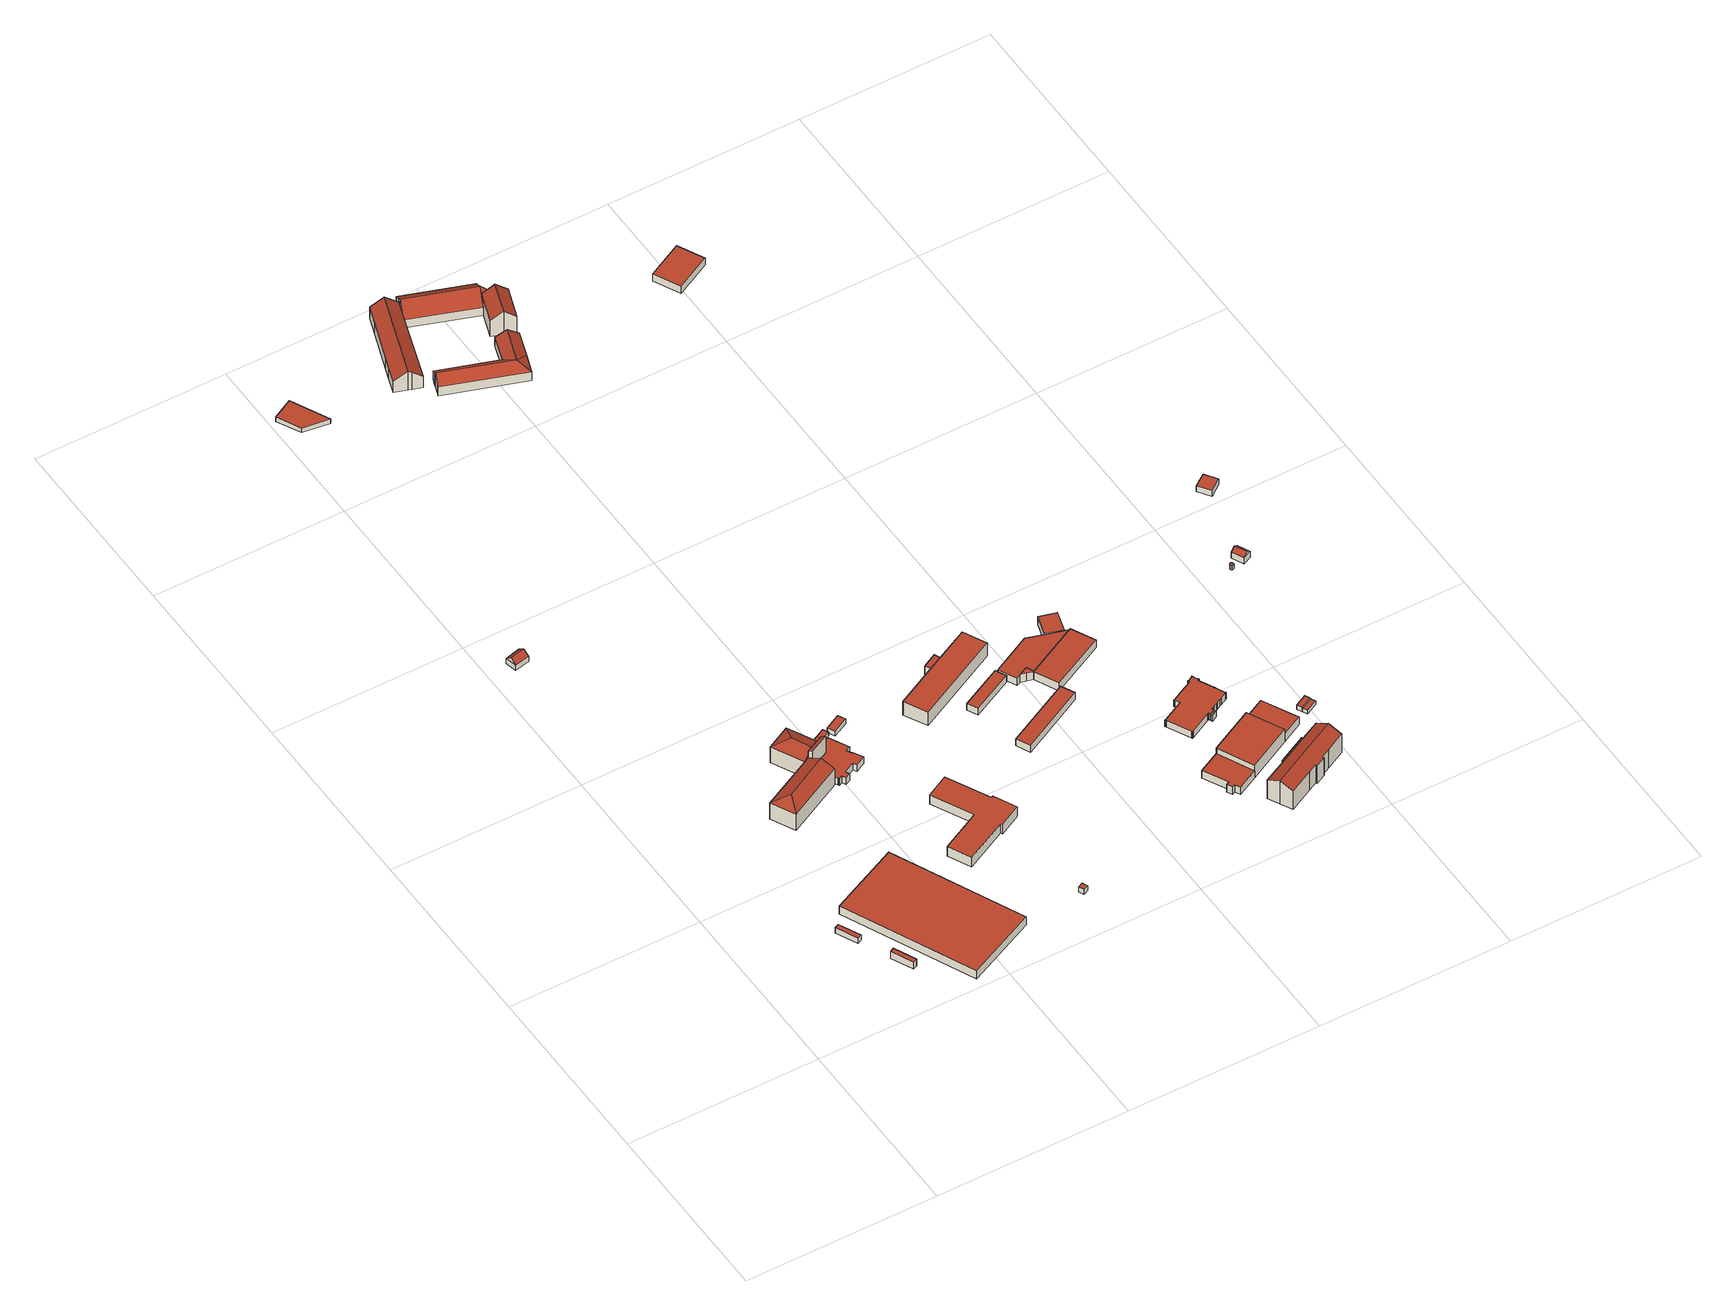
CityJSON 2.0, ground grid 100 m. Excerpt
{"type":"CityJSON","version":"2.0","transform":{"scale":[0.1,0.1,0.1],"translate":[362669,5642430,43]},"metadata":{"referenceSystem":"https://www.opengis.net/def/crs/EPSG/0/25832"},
"CityObjects":{
"building1":{"type":"Building","attributes":{"Geometrietyp2DReferenz":"3000","Gemeindeschluessel":"05315000","function":"31001_2500","roofType":"1000","measuredHeight":3.29,"storeysAboveGround":1},"address":[{"country":"Germany","locality":"Köln","thoroughfareNumber":"97","thoroughfareName":"Alter Deutzer Postweg"}],"geometry":[{"type":"Solid","lod":"2","boundaries":[[[[0,1,2,3]],[[4,5,1,0]],[[6,7,5,4]],[[3,2,7,6]],[[4,0,3,6]],[[1,5,7,2]]]],"semantics":{"surfaces":[{"type":"WallSurface"},{"type":"RoofSurface"},{"type":"GroundSurface"}],"values":[[0,0,0,0,1,2]]}}]},
"building2":{"type":"Building","attributes":{"Geometrietyp2DReferenz":"3000","Gemeindeschluessel":"05315000","function":"31001_2500","roofType":"1000","measuredHeight":4.43,"storeysAboveGround":1},"address":[{"country":"Germany","locality":"Köln","thoroughfareNumber":"97","thoroughfareName":"Alter Deutzer Postweg"}],"geometry":[{"type":"Solid","lod":"2","boundaries":[[[[8,9,10,11]],[[12,13,9,8]],[[14,15,13,12]],[[11,10,15,14]],[[12,8,11,14]],[[9,13,15,10]]]],"semantics":{"surfaces":[{"type":"WallSurface"},{"type":"RoofSurface"},{"type":"GroundSurface"}],"values":[[0,0,0,0,1,2]]}}]},
"building3":{"type":"Building","attributes":{"Geometrietyp2DReferenz":"3000","Gemeindeschluessel":"05315000","function":"31001_2100","roofType":"1000","measuredHeight":5.12,"storeysAboveGround":1},"address":[{"country":"Germany","locality":"Köln","thoroughfareNumber":"97","thoroughfareName":"Alter Deutzer Postweg"}],"geometry":[{"type":"Solid","lod":"2","boundaries":[[[[16,17,18,19]],[[20,21,17,16]],[[22,23,21,20]],[[19,18,23,22]],[[20,16,19,22]],[[17,21,23,18]]]],"semantics":{"surfaces":[{"type":"WallSurface"},{"type":"RoofSurface"},{"type":"GroundSurface"}],"values":[[0,0,0,0,1,2]]}}]},
"building4":{"type":"Building","attributes":{"Geometrietyp2DReferenz":"3000","Gemeindeschluessel":"05315000","function":"31001_2000","roofType":"3100","measuredHeight":5.67,"storeysAboveGround":1},"address":[{"country":"Germany","locality":"Köln","thoroughfareNumber":"95c","thoroughfareName":"Alter Deutzer Postweg"}],"geometry":[{"type":"Solid","lod":"2","boundaries":[[[[24,25,26,27]],[[28,29,25,24]],[[30,31,29,28]],[[27,26,31,30]],[[24,32,28]],[[30,33,27]],[[27,33,32,24]],[[28,32,33,30]],[[25,29,31,26]]]],"semantics":{"surfaces":[{"type":"WallSurface"},{"type":"RoofSurface"},{"type":"GroundSurface"}],"values":[[0,0,0,0,0,0,1,1,2]]}}]},
"building5":{"type":"Building","attributes":{"Gemeindeschluessel":"05315000","Geometrietyp2DReferenz":"3000","function":"31001_2071"},"address":[{"country":"Germany","locality":"Köln","thoroughfareNumber":"95","thoroughfareName":"Alter Deutzer Postweg"}],"children":["building5-1","building5-2","building5-3","building5-4"]},
"building5-1":{"type":"BuildingPart","attributes":{"roofType":"5000","measuredHeight":13.26,"storeysAboveGround":3},"parents":["building5"],"geometry":[{"type":"MultiSurface","lod":"2","boundaries":[[[34,35,36,37]],[[38,39,35,34]],[[37,36,40,41]],[[42,43,44,38,34,45]],[[34,37,45]],[[37,41,42,45]],[[35,39,46,47,48,40,36]],[[38,44,46,39]],[[43,47,46,44]],[[43,42,49,50]],[[51,48,47,52]],[[49,51,52,50]],[[51,53,40,48]],[[42,41,54,49]],[[49,54,53,51]]],"semantics":{"surfaces":[{"type":"WallSurface"},{"type":"RoofSurface"},{"type":"GroundSurface"},{"type":"ClosureSurface"}],"values":[0,0,0,1,1,1,2,3,3,0,0,3,0,0,3]}}]},
"building5-2":{"type":"BuildingPart","attributes":{"roofType":"2100","measuredHeight":15.3,"storeysAboveGround":3},"parents":["building5"],"geometry":[{"type":"MultiSurface","lod":"2","boundaries":[[[55,56,57,58]],[[59,60,47,46]],[[57,56,61,62,63]],[[46,44,63,62,64]],[[62,61,59,64]],[[56,55,65,66]],[[67,60,59,68]],[[65,67,68,66]],[[67,52,47,60]],[[55,58,50,65]],[[52,67,65,50]],[[58,57,44,43]],[[46,47,43,44]]],"semantics":{"surfaces":[{"type":"RoofSurface"},{"type":"GroundSurface"},{"type":"WallSurface"},{"type":"ClosureSurface"}],"values":[0,1,2,3,3,2,2,3,2,2,3,2,3]}}]},
"building5-3":{"type":"BuildingPart","attributes":{"roofType":"5000","measuredHeight":13.26,"storeysAboveGround":3},"parents":["building5"],"geometry":[{"type":"MultiSurface","lod":"2","boundaries":[[[69,70,39,38]],[[71,72,70,69]],[[73,74,72,71]],[[62,61,73,71,75]],[[71,69,75]],[[69,38,62,75]],[[39,70,72,74,59,64]],[[63,38,44]],[[44,38,39,46]],[[62,63,44,46,64]],[[76,68,59,74]],[[73,61,66,77]],[[77,66,68,76]],[[59,61,62,64]]],"semantics":{"surfaces":[{"type":"WallSurface"},{"type":"RoofSurface"},{"type":"GroundSurface"},{"type":"ClosureSurface"}],"values":[0,0,0,1,1,1,2,0,3,3,0,0,3,3]}}]},
"building5-4":{"type":"BuildingPart","attributes":{"roofType":"1000","measuredHeight":4.17,"storeysAboveGround":3},"address":[{"country":"Germany","locality":"Köln","thoroughfareNumber":"95","thoroughfareName":"Alter Deutzer Postweg"}],"parents":["building5"],"geometry":[{"type":"MultiSurface","lod":"2","boundaries":[[[78,79,80,81]],[[82,83,79,78]],[[84,85,83,82]],[[54,53,85,84]],[[86,87,76,77]],[[88,89,87,86]],[[90,91,89,88]],[[92,93,91,90]],[[94,95,93,92]],[[96,97,95,94]],[[98,99,97,96]],[[100,101,99,98]],[[102,103,101,100]],[[104,105,103,102]],[[106,107,105,104]],[[81,80,107,106]],[[104,102,100,98,96,94,92,90,88,86,77,65,50,54,84,82,78,81,106]],[[79,83,85,53,52,67,76,87,89,91,93,95,97,99,101,103,105,107,80]],[[49,50,52,51]],[[54,49,51,53]],[[50,65,67,52]],[[65,66,68,67]],[[66,77,76,68]]],"semantics":{"surfaces":[{"type":"WallSurface"},{"type":"RoofSurface"},{"type":"GroundSurface"},{"type":"ClosureSurface"}],"values":[0,0,0,0,0,0,0,0,0,0,0,0,0,0,0,0,1,2,3,3,3,3,3]}}]},
"building6":{"type":"Building","attributes":{"Geometrietyp2DReferenz":"3000","Gemeindeschluessel":"05315000","function":"31001_1010","roofType":"1000","measuredHeight":2.81,"storeysAboveGround":1},"address":[{"country":"Germany","locality":"Köln","thoroughfareNumber":"3009","thoroughfareName":"Hardtgenbuscher Kirchweg"}],"geometry":[{"type":"Solid","lod":"2","boundaries":[[[[108,109,110,111]],[[112,113,109,108]],[[114,115,113,112]],[[111,110,115,114]],[[112,108,111,114]],[[109,113,115,110]]]],"semantics":{"surfaces":[{"type":"WallSurface"},{"type":"RoofSurface"},{"type":"GroundSurface"}],"values":[[0,0,0,0,1,2]]}}]},
"building7":{"type":"Building","attributes":{"Geometrietyp2DReferenz":"3000","Gemeindeschluessel":"05315000","function":"31001_2140","roofType":"1000","measuredHeight":2.43,"storeysAboveGround":1},"address":[{"country":"Germany","locality":"Köln","thoroughfareNumber":"95","thoroughfareName":"Alter Deutzer Postweg"}],"geometry":[{"type":"Solid","lod":"2","boundaries":[[[[116,117,118,119]],[[120,121,117,116]],[[122,123,121,120]],[[119,118,123,122]],[[120,116,119,122]],[[117,121,123,118]]]],"semantics":{"surfaces":[{"type":"WallSurface"},{"type":"RoofSurface"},{"type":"GroundSurface"}],"values":[[0,0,0,0,1,2]]}}]},
"building8":{"type":"Building","attributes":{"Geometrietyp2DReferenz":"3000","Gemeindeschluessel":"05315000","function":"31001_2020","roofType":"9999","measuredHeight":6,"storeysAboveGround":3},"address":[{"country":"Germany","locality":"Köln","thoroughfareNumber":"99","thoroughfareName":"Alter Deutzer Postweg"}],"geometry":[{"type":"Solid","lod":"2","boundaries":[[[[124,125,126,127,128,129,130,131,132,133,134]],[[132,135,136,133]],[[131,137,135,132]],[[130,138,137,131]],[[129,139,138,130]],[[128,140,139,129]],[[127,141,140,128]],[[126,142,141,127]],[[125,143,142,126]],[[124,144,143,125]],[[134,145,144,124]],[[133,136,145,134]],[[135,137,138,139,140,141,142,143,144,145,136]]]],"semantics":{"surfaces":[{"type":"RoofSurface"},{"type":"WallSurface"},{"type":"GroundSurface"}],"values":[[0,1,1,1,1,1,1,1,1,1,1,1,2]]}}]},
"building9":{"type":"Building","attributes":{"Geometrietyp2DReferenz":"3000","Gemeindeschluessel":"05315000","function":"51009_1610","roofType":"9999","measuredHeight":3},"geometry":[{"type":"Solid","lod":"2","boundaries":[[[[146,147,148,149]],[[147,150,151,148]],[[146,152,150,147]],[[149,153,152,146]],[[148,151,153,149]],[[150,152,153,151]]]],"semantics":{"surfaces":[{"type":"RoofSurface"},{"type":"WallSurface"},{"type":"GroundSurface"}],"values":[[0,1,1,1,1,2]]}}]},
"building10":{"type":"Building","attributes":{"Geometrietyp2DReferenz":"3000","Gemeindeschluessel":"05315000","function":"31001_2523","roofType":"1000","measuredHeight":3.09},"address":[{"country":"Germany","locality":"Köln","thoroughfareNumber":"95","thoroughfareName":"Alter Deutzer Postweg"}],"geometry":[{"type":"Solid","lod":"2","boundaries":[[[[154,155,156,157]],[[158,159,155,154]],[[160,161,159,158]],[[157,156,161,160]],[[158,154,157,160]],[[155,159,161,156]]]],"semantics":{"surfaces":[{"type":"WallSurface"},{"type":"RoofSurface"},{"type":"GroundSurface"}],"values":[[0,0,0,0,1,2]]}}]},
"building11":{"type":"Building","attributes":{"Geometrietyp2DReferenz":"3000","Gemeindeschluessel":"05315000","function":"31001_1120","roofType":"3100","measuredHeight":11.88,"storeysAboveGround":1},"address":[{"country":"Germany","locality":"Köln","thoroughfareNumber":"912","thoroughfareName":"Frankfurter Str."}],"geometry":[{"type":"Solid","lod":"2","boundaries":[[[[162,163,164,165]],[[166,167,163,162]],[[168,169,167,166]],[[170,171,169,168]],[[172,173,171,170]],[[174,175,173,172]],[[176,177,175,174]],[[178,179,177,176]],[[180,181,179,178]],[[182,183,181,180]],[[184,185,183,182]],[[165,164,185,184]],[[178,176,174,172,170,168,180]],[[166,162,165,184,182,180,168]],[[163,167,169,171,173,175,177,179,181,183,185,164]]]],"semantics":{"surfaces":[{"type":"WallSurface"},{"type":"RoofSurface"},{"type":"GroundSurface"}],"values":[[0,0,0,0,0,0,0,0,0,0,0,0,1,1,2]]}}]},
"building12":{"type":"Building","attributes":{"Gemeindeschluessel":"05315000","Geometrietyp2DReferenz":"3000","function":"31001_2071"},"address":[{"country":"Germany","locality":"Köln","thoroughfareNumber":"100","thoroughfareName":"Alter Deutzer Postweg"}],"children":["building12-1","building12-2"]},
"building12-1":{"type":"BuildingPart","attributes":{"roofType":"1000","measuredHeight":8.37,"storeysAboveGround":3},"parents":["building12"],"geometry":[{"type":"MultiSurface","lod":"2","boundaries":[[[186,187,188,189]],[[190,191,192,193]],[[194,195,191,190]],[[196,197,195,194]],[[189,188,197,196]],[[194,190,193,186,189,196]],[[187,192,191,195,197,188]],[[198,199,192,187]],[[186,193,199,198]]],"semantics":{"surfaces":[{"type":"WallSurface"},{"type":"RoofSurface"},{"type":"GroundSurface"},{"type":"ClosureSurface"}],"values":[0,0,0,0,0,1,2,0,3]}}]},
"building12-2":{"type":"BuildingPart","attributes":{"roofType":"1000","measuredHeight":8.27,"storeysAboveGround":3},"address":[{"country":"Germany","locality":"Köln","thoroughfareNumber":"100","thoroughfareName":"Alter Deutzer Postweg"}],"parents":["building12"],"geometry":[{"type":"Solid","lod":"2","boundaries":[[[[193,199,200,201]],[[202,203,198,186]],[[201,200,203,202]],[[186,193,201,202]],[[199,198,203,200]],[[186,198,199,193]]]],"semantics":{"surfaces":[{"type":"WallSurface"},{"type":"RoofSurface"},{"type":"GroundSurface"},{"type":"ClosureSurface"}],"values":[[0,0,0,1,2,3]]}}]},
"building13":{"type":"Building","attributes":{"Geometrietyp2DReferenz":"3000","Gemeindeschluessel":"05315000","function":"31001_2000","roofType":"1000","measuredHeight":4.13,"storeysAboveGround":1},"address":[{"country":"Germany","locality":"Köln","thoroughfareNumber":"102","thoroughfareName":"Alter Deutzer Postweg"}],"geometry":[{"type":"Solid","lod":"2","boundaries":[[[[204,205,206,207]],[[208,209,205,204]],[[210,211,209,208]],[[207,206,211,210]],[[208,204,207,210]],[[205,209,211,206]]]],"semantics":{"surfaces":[{"type":"WallSurface"},{"type":"RoofSurface"},{"type":"GroundSurface"}],"values":[[0,0,0,0,1,2]]}}]},
"building14":{"type":"Building","attributes":{"Gemeindeschluessel":"05315000","Geometrietyp2DReferenz":"3000","function":"31001_1120"},"address":[{"country":"Germany","locality":"Köln","thoroughfareNumber":"912","thoroughfareName":"Frankfurter Str."}],"children":["building14-1","building14-2"]},
"building14-1":{"type":"BuildingPart","attributes":{"roofType":"5000","measuredHeight":9.2,"storeysAboveGround":1},"parents":["building14"],"geometry":[{"type":"Solid","lod":"2","boundaries":[[[[212,213,214,215]],[[216,217,213,212]],[[218,219,217,216]],[[220,221,219,218]],[[222,223,221,220]],[[224,225,226,227]],[[215,214,225,224]],[[216,212,215,224,228]],[[224,227,228]],[[213,217,219,221,223,226,225,214]],[[227,226,223,222]],[[218,216,228,222,220]],[[227,222,228]]]],"semantics":{"surfaces":[{"type":"WallSurface"},{"type":"RoofSurface"},{"type":"GroundSurface"},{"type":"ClosureSurface"}],"values":[[0,0,0,0,0,0,0,1,1,2,3,1,3]]}}]},
"building14-2":{"type":"BuildingPart","attributes":{"roofType":"5000","measuredHeight":9.2,"storeysAboveGround":1},"parents":["building14"],"geometry":[{"type":"Solid","lod":"2","boundaries":[[[[229,230,223,222]],[[231,232,230,229]],[[233,234,232,231]],[[227,226,234,233]],[[231,229,222,228]],[[227,233,231,228]],[[230,232,234,226,223]],[[222,223,226,227]],[[222,227,228]]]],"semantics":{"surfaces":[{"type":"WallSurface"},{"type":"RoofSurface"},{"type":"GroundSurface"},{"type":"ClosureSurface"}],"values":[[0,0,0,0,1,1,2,3,3]]}}]},
"building15":{"type":"Building","attributes":{"Geometrietyp2DReferenz":"3000","Gemeindeschluessel":"05315000","function":"31001_2000","roofType":"1000","measuredHeight":4.31,"storeysAboveGround":1},"address":[{"country":"Germany","locality":"Köln","thoroughfareNumber":"102","thoroughfareName":"Alter Deutzer Postweg"}],"geometry":[{"type":"Solid","lod":"2","boundaries":[[[[235,236,237,238]],[[239,240,236,235]],[[241,242,240,239]],[[238,237,242,241]],[[239,235,238,241]],[[236,240,242,237]]]],"semantics":{"surfaces":[{"type":"WallSurface"},{"type":"RoofSurface"},{"type":"GroundSurface"}],"values":[[0,0,0,0,1,2]]}}]},
"building16":{"type":"Building","attributes":{"Gemeindeschluessel":"05315000","Geometrietyp2DReferenz":"3000","function":"31001_1120"},"address":[{"country":"Germany","locality":"Köln","thoroughfareNumber":"912","thoroughfareName":"Frankfurter Str."}],"children":["building16-1","building16-2"]},
"building16-1":{"type":"BuildingPart","attributes":{"roofType":"1000","measuredHeight":4.15,"storeysAboveGround":1},"parents":["building16"],"geometry":[{"type":"MultiSurface","lod":"2","boundaries":[[[243,244,245,246]],[[247,248,244,243]],[[249,250,248,247]],[[243,246,249,247]],[[245,244,248,250]],[[251,246,245,252]],[[249,251,252,250]]],"semantics":{"surfaces":[{"type":"WallSurface"},{"type":"RoofSurface"},{"type":"GroundSurface"},{"type":"ClosureSurface"}],"values":[0,0,0,1,2,3,3]}}]},
"building16-2":{"type":"BuildingPart","attributes":{"roofType":"3100","measuredHeight":10.71,"storeysAboveGround":1},"address":[{"country":"Germany","locality":"Köln","thoroughfareNumber":"912","thoroughfareName":"Frankfurter Str."}],"parents":["building16"],"geometry":[{"type":"MultiSurface","lod":"2","boundaries":[[[253,254,255,256]],[[257,258,254,253]],[[259,260,258,257]],[[261,262,260,259]],[[263,264,262,261]],[[265,266,267,268]],[[256,255,266,265]],[[256,265,268,269,253]],[[263,261,259,257,253,269]],[[254,258,260,262,264,270,267,266,255]],[[269,251,246,263]],[[245,252,270,264]],[[251,252,245,246]],[[252,250,267,270]],[[269,268,249,251]],[[251,249,250,252]]],"semantics":{"surfaces":[{"type":"WallSurface"},{"type":"RoofSurface"},{"type":"GroundSurface"},{"type":"ClosureSurface"}],"values":[0,0,0,0,0,0,0,1,1,2,0,0,3,0,0,3]}}]},
"building17":{"type":"Building","attributes":{"Geometrietyp2DReferenz":"3000","Gemeindeschluessel":"05315000","function":"51009_1610","roofType":"1000","measuredHeight":4.97},"geometry":[{"type":"Solid","lod":"2","boundaries":[[[[271,272,273,274]],[[275,276,272,271]],[[277,278,276,275]],[[279,280,278,277]],[[274,273,280,279]],[[277,275,271,274,279]],[[272,276,278,280,273]]]],"semantics":{"surfaces":[{"type":"WallSurface"},{"type":"RoofSurface"},{"type":"GroundSurface"}],"values":[[0,0,0,0,0,1,2]]}}]},
"building18":{"type":"Building","attributes":{"name":"Gut Plantage","Geometrietyp2DReferenz":"3000","Gemeindeschluessel":"05315000","function":"31001_1120","roofType":"3100","measuredHeight":14.55,"storeysAboveGround":2},"address":[{"country":"Germany","locality":"Köln","thoroughfareNumber":"912","thoroughfareName":"Frankfurter Str."}],"geometry":[{"type":"Solid","lod":"2","boundaries":[[[[281,282,283,284]],[[285,286,282,281]],[[287,288,286,285]],[[289,290,288,287]],[[291,292,290,289]],[[293,294,292,291]],[[295,296,294,293]],[[284,283,296,295]],[[289,287,285,281,284,291]],[[295,293,291,284]],[[282,286,288,290,292,294,296,283]]]],"semantics":{"surfaces":[{"type":"WallSurface"},{"type":"RoofSurface"},{"type":"GroundSurface"}],"values":[[0,0,0,0,0,0,0,0,1,1,2]]}}]},
"building19":{"type":"Building","attributes":{"Geometrietyp2DReferenz":"3000","Gemeindeschluessel":"05315000","function":"31001_2130","roofType":"1000","measuredHeight":4.57,"storeysAboveGround":1},"address":[{"country":"Germany","locality":"Köln","thoroughfareNumber":"102","thoroughfareName":"Alter Deutzer Postweg"}],"geometry":[{"type":"Solid","lod":"2","boundaries":[[[[297,298,299,300]],[[301,302,298,297]],[[303,304,302,301]],[[305,272,304,303]],[[306,273,272,305]],[[307,280,273,306]],[[308,309,280,307]],[[310,311,309,308]],[[300,299,311,310]],[[308,307,306,305,303,301,297,300,310]],[[298,302,304,272,273,280,309,311,299]]]],"semantics":{"surfaces":[{"type":"WallSurface"},{"type":"RoofSurface"},{"type":"GroundSurface"}],"values":[[0,0,0,0,0,0,0,0,0,1,2]]}}]},
"building20":{"type":"Building","attributes":{"Geometrietyp2DReferenz":"3000","Gemeindeschluessel":"05315000","function":"51009_1610","roofType":"1000","measuredHeight":4.95},"geometry":[{"type":"Solid","lod":"2","boundaries":[[[[312,313,314,271]],[[315,316,313,312]],[[317,318,316,315]],[[275,319,318,317]],[[271,314,319,275]],[[317,315,312,271,275]],[[313,316,318,319,314]]]],"semantics":{"surfaces":[{"type":"WallSurface"},{"type":"RoofSurface"},{"type":"GroundSurface"}],"values":[[0,0,0,0,0,1,2]]}}]},
"building21":{"type":"Building","attributes":{"Geometrietyp2DReferenz":"3000","Gemeindeschluessel":"05315000","function":"31001_2000","roofType":"1000","measuredHeight":4.88,"storeysAboveGround":1},"address":[{"country":"Germany","locality":"Köln","thoroughfareNumber":"102","thoroughfareName":"Alter Deutzer Postweg"}],"geometry":[{"type":"Solid","lod":"2","boundaries":[[[[320,321,322,323]],[[324,325,321,320]],[[326,327,325,324]],[[323,322,327,326]],[[324,320,323,326]],[[321,325,327,322]]]],"semantics":{"surfaces":[{"type":"WallSurface"},{"type":"RoofSurface"},{"type":"GroundSurface"}],"values":[[0,0,0,0,1,2]]}}]},
"building22":{"type":"Building","attributes":{"Geometrietyp2DReferenz":"3000","Gemeindeschluessel":"05315000","function":"51009_1610","roofType":"1000","measuredHeight":4.89},"geometry":[{"type":"Solid","lod":"2","boundaries":[[[[323,322,328,329]],[[320,321,322,323]],[[324,325,321,320]],[[326,327,325,324]],[[329,328,327,326]],[[324,320,323,329,326]],[[322,321,325,327,328]]]],"semantics":{"surfaces":[{"type":"WallSurface"},{"type":"RoofSurface"},{"type":"GroundSurface"}],"values":[[0,0,0,0,0,1,2]]}}]},
"building23":{"type":"Building","attributes":{"Gemeindeschluessel":"05315000","Geometrietyp2DReferenz":"3000","function":"31001_2050"},"address":[{"country":"Germany","locality":"Köln","thoroughfareNumber":"1","thoroughfareName":"Lina-Bommer-Weg"}],"children":["building23-1","building23-2","building23-3"]},
"building23-1":{"type":"BuildingPart","attributes":{"roofType":"1000","measuredHeight":4.72,"storeysAboveGround":1},"parents":["building23"],"geometry":[{"type":"MultiSurface","lod":"2","boundaries":[[[330,331,332,333]],[[334,335,331,330]],[[336,337,335,334]],[[338,339,337,336]],[[340,341,339,338]],[[342,343,344,345]],[[333,332,343,342]],[[345,340,338,336,334,330,333,342]],[[331,335,337,339,341,344,343,332]],[[346,347,344,341]],[[340,345,347,346]]],"semantics":{"surfaces":[{"type":"WallSurface"},{"type":"RoofSurface"},{"type":"GroundSurface"},{"type":"ClosureSurface"}],"values":[0,0,0,0,0,0,0,1,2,0,3]}}]},
"building23-2":{"type":"BuildingPart","attributes":{"roofType":"1000","measuredHeight":8.16,"storeysAboveGround":1},"address":[{"country":"Germany","locality":"Köln","thoroughfareNumber":"1","thoroughfareName":"Lina-Bommer-Weg"}],"parents":["building23"],"geometry":[{"type":"MultiSurface","lod":"2","boundaries":[[[348,347,349,350]],[[351,352,346,353]],[[348,350,351,353]],[[349,347,346,352]],[[354,355,349,352]],[[351,350,356,357]],[[355,354,357,356]],[[348,353,340,345]],[[346,347,345,340]]],"semantics":{"surfaces":[{"type":"WallSurface"},{"type":"RoofSurface"},{"type":"GroundSurface"},{"type":"ClosureSurface"}],"values":[0,0,1,2,0,0,3,0,3]}}]},
"building23-3":{"type":"BuildingPart","attributes":{"roofType":"1000","measuredHeight":4.88,"storeysAboveGround":1},"address":[{"country":"Germany","locality":"Köln","thoroughfareNumber":"1","thoroughfareName":"Lina-Bommer-Weg"}],"parents":["building23"],"geometry":[{"type":"Solid","lod":"2","boundaries":[[[[358,359,354,357]],[[360,361,359,358]],[[356,355,361,360]],[[360,358,357,356]],[[359,361,355,354]],[[356,357,354,355]]]],"semantics":{"surfaces":[{"type":"WallSurface"},{"type":"RoofSurface"},{"type":"GroundSurface"},{"type":"ClosureSurface"}],"values":[[0,0,0,1,2,3]]}}]},
"building24":{"type":"Building","attributes":{"Geometrietyp2DReferenz":"3000","Gemeindeschluessel":"05315000","function":"31001_2080","roofType":"1000","measuredHeight":4.11,"storeysAboveGround":1},"address":[{"country":"Germany","locality":"Köln","thoroughfareNumber":"101","thoroughfareName":"Alter Deutzer Postweg"}],"geometry":[{"type":"Solid","lod":"2","boundaries":[[[[362,363,364,365]],[[366,367,363,362]],[[368,369,367,366]],[[370,371,369,368]],[[372,373,371,370]],[[374,375,373,372]],[[376,377,375,374]],[[378,379,377,376]],[[380,381,379,378]],[[382,383,381,380]],[[384,385,383,382]],[[386,387,385,384]],[[388,389,387,386]],[[390,391,389,388]],[[392,393,391,390]],[[394,395,393,392]],[[396,397,395,394]],[[398,399,397,396]],[[400,401,399,398]],[[402,403,401,400]],[[404,405,403,402]],[[406,407,405,404]],[[408,409,407,406]],[[410,411,409,408]],[[412,413,411,410]],[[414,415,413,412]],[[416,417,415,414]],[[418,419,417,416]],[[420,421,419,418]],[[422,423,421,420]],[[424,425,423,422]],[[426,427,425,424]],[[428,429,427,426]],[[430,431,429,428]],[[432,433,431,430]],[[434,435,433,432]],[[436,437,435,434]],[[438,439,437,436]],[[440,441,439,438]],[[442,443,441,440]],[[444,445,443,442]],[[446,447,445,444]],[[448,449,447,446]],[[450,451,449,448]],[[452,453,451,450]],[[454,455,453,452]],[[456,457,455,454]],[[458,459,457,456]],[[460,461,459,458]],[[462,463,461,460]],[[464,465,463,462]],[[466,467,465,464]],[[468,469,467,466]],[[470,471,469,468]],[[472,473,471,470]],[[474,475,473,472]],[[476,477,475,474]],[[478,479,477,476]],[[480,481,479,478]],[[482,483,481,480]],[[484,485,483,482]],[[486,487,485,484]],[[488,489,487,486]],[[490,491,489,488]],[[492,493,491,490]],[[494,495,493,492]],[[496,497,495,494]],[[498,499,497,496]],[[500,501,499,498]],[[502,503,501,500]],[[504,505,503,502]],[[506,507,505,504]],[[508,509,507,506]],[[510,511,509,508]],[[365,364,511,510]],[[508,506,504,502,500,498,496,494,492,490,488,486,484,482,480,478,476,474,472,470,468,466,464,462,460,458,456,454,452,450,448,446,444,442,440,438,436,434,432,430,428,426,424,422,420,418,416,414,412,410,408,406,404,402,400,398,396,394,392,390,388,386,384,382,380,378,376,374,372,370,368,366,362,365,510]],[[363,367,369,371,373,375,377,379,381,383,385,387,389,391,393,395,397,399,401,403,405,407,409,411,413,415,417,419,421,423,425,427,429,431,433,435,437,439,441,443,445,447,449,451,453,455,457,459,461,463,465,467,469,471,473,475,477,479,481,483,485,487,489,491,493,495,497,499,501,503,505,507,509,511,364]]]],"semantics":{"surfaces":[{"type":"WallSurface"},{"type":"RoofSurface"},{"type":"GroundSurface"}],"values":[[0,0,0,0,0,0,0,0,0,0,0,0,0,0,0,0,0,0,0,0,0,0,0,0,0,0,0,0,0,0,0,0,0,0,0,0,0,0,0,0,0,0,0,0,0,0,0,0,0,0,0,0,0,0,0,0,0,0,0,0,0,0,0,0,0,0,0,0,0,0,0,0,0,0,0,1,2]]}}]},
"building25":{"type":"Building","attributes":{"Geometrietyp2DReferenz":"3000","Gemeindeschluessel":"05315000","function":"51009_1610","roofType":"1000","measuredHeight":3.63},"geometry":[{"type":"Solid","lod":"2","boundaries":[[[[512,513,483,514]],[[515,516,513,512]],[[517,485,516,515]],[[514,483,485,517]],[[515,512,514,517]],[[513,516,485,483]]]],"semantics":{"surfaces":[{"type":"WallSurface"},{"type":"RoofSurface"},{"type":"GroundSurface"}],"values":[[0,0,0,0,1,2]]}}]},
"building26":{"type":"Building","attributes":{"Gemeindeschluessel":"05315000","Geometrietyp2DReferenz":"3000","function":"31001_2071"},"address":[{"country":"Germany","locality":"Köln","thoroughfareNumber":"3","thoroughfareName":"Lina-Bommer-Weg"}],"children":["building26-1","building26-2"]},
"building26-1":{"type":"BuildingPart","attributes":{"roofType":"3100","measuredHeight":14.59,"storeysAboveGround":4},"parents":["building26"],"geometry":[{"type":"Solid","lod":"2","boundaries":[[[[518,519,520,521]],[[522,523,519,518]],[[524,525,523,522]],[[526,527,525,524]],[[528,529,527,526]],[[530,531,532,533]],[[534,535,531,530]],[[536,537,535,534]],[[538,539,537,536]],[[540,541,539,538]],[[542,543,541,540]],[[544,545,543,542]],[[521,520,545,544]],[[530,533,528,526,524,534]],[[522,518,521,544,542,540,538,536,534,524]],[[519,523,525,527,529,532,531,535,537,539,541,543,545,520]],[[533,532,529,528]]]],"semantics":{"surfaces":[{"type":"WallSurface"},{"type":"RoofSurface"},{"type":"GroundSurface"},{"type":"ClosureSurface"}],"values":[[0,0,0,0,0,0,0,0,0,0,0,0,0,1,1,2,3]]}}]},
"building26-2":{"type":"BuildingPart","attributes":{"roofType":"1000","measuredHeight":11.59,"storeysAboveGround":4},"parents":["building26"],"geometry":[{"type":"Solid","lod":"2","boundaries":[[[[546,547,529,528]],[[548,549,547,546]],[[533,532,549,548]],[[548,546,528,533]],[[547,549,532,529]],[[528,529,532,533]]]],"semantics":{"surfaces":[{"type":"WallSurface"},{"type":"RoofSurface"},{"type":"GroundSurface"},{"type":"ClosureSurface"}],"values":[[0,0,0,1,2,3]]}}]},
"building27":{"type":"Building","attributes":{"Geometrietyp2DReferenz":"3000","Gemeindeschluessel":"05315000","function":"31001_2463","roofType":"1000","measuredHeight":2.71,"storeysAboveGround":1},"address":[{"country":"Germany","locality":"Köln","thoroughfareNumber":"1","thoroughfareName":"Lina-Bommer-Weg"}],"geometry":[{"type":"Solid","lod":"2","boundaries":[[[[550,551,552,553]],[[554,555,551,550]],[[556,557,555,554]],[[558,559,557,556]],[[553,552,559,558]],[[556,554,550,553,558]],[[551,555,557,559,552]]]],"semantics":{"surfaces":[{"type":"WallSurface"},{"type":"RoofSurface"},{"type":"GroundSurface"}],"values":[[0,0,0,0,0,1,2]]}}]},
"building28":{"type":"Building","attributes":{"Geometrietyp2DReferenz":"3000","Gemeindeschluessel":"05315000","function":"31001_2463","roofType":"1000","measuredHeight":2.29,"storeysAboveGround":1},"address":[{"country":"Germany","locality":"Köln","thoroughfareNumber":"1","thoroughfareName":"Lina-Bommer-Weg"}],"geometry":[{"type":"Solid","lod":"2","boundaries":[[[[560,561,555,562]],[[563,564,561,560]],[[565,557,564,563]],[[562,555,557,565]],[[563,560,562,565]],[[561,564,557,555]]]],"semantics":{"surfaces":[{"type":"WallSurface"},{"type":"RoofSurface"},{"type":"GroundSurface"}],"values":[[0,0,0,0,1,2]]}}]},
"building29":{"type":"Building","attributes":{"Geometrietyp2DReferenz":"3000","Gemeindeschluessel":"05315000","function":"31001_2610","roofType":"1000","measuredHeight":4.58,"storeysAboveGround":1},"address":[{"country":"Germany","locality":"Köln","thoroughfareNumber":"855a","thoroughfareName":"Frankfurter Str."}],"geometry":[{"type":"Solid","lod":"2","boundaries":[[[[566,567,568,569]],[[570,571,567,566]],[[572,573,571,570]],[[569,568,573,572]],[[570,566,569,572]],[[567,571,573,568]]]],"semantics":{"surfaces":[{"type":"WallSurface"},{"type":"RoofSurface"},{"type":"GroundSurface"}],"values":[[0,0,0,0,1,2]]}}]},
"building30":{"type":"Building","attributes":{"Geometrietyp2DReferenz":"3000","Gemeindeschluessel":"05315000","function":"31001_2523","roofType":"1000","measuredHeight":2.57,"storeysAboveGround":1},"geometry":[{"type":"Solid","lod":"2","boundaries":[[[[574,575,576,577]],[[578,579,575,574]],[[580,581,579,578]],[[582,583,581,580]],[[584,585,583,582]],[[586,587,585,584]],[[588,589,587,586]],[[577,576,589,588]],[[586,584,582,580,578,574,577,588]],[[575,579,581,583,585,587,589,576]]]],"semantics":{"surfaces":[{"type":"WallSurface"},{"type":"RoofSurface"},{"type":"GroundSurface"}],"values":[[0,0,0,0,0,0,0,0,1,2]]}}]},
"building31":{"type":"Building","attributes":{"Geometrietyp2DReferenz":"3000","Gemeindeschluessel":"05315000","function":"31001_2523","roofType":"3100","measuredHeight":5.86,"storeysAboveGround":1},"geometry":[{"type":"Solid","lod":"2","boundaries":[[[[590,591,592,593]],[[594,595,591,590]],[[596,597,595,594]],[[593,592,597,596]],[[590,598,594]],[[596,599,593]],[[593,599,598,590]],[[594,598,599,596]],[[591,595,597,592]]]],"semantics":{"surfaces":[{"type":"WallSurface"},{"type":"RoofSurface"},{"type":"GroundSurface"}],"values":[[0,0,0,0,0,0,1,1,2]]}}]},
"building32":{"type":"Building","attributes":{"Geometrietyp2DReferenz":"3000","Gemeindeschluessel":"05315000","function":"31001_2000","roofType":"1000","measuredHeight":3.71,"storeysAboveGround":1},"address":[{"country":"Germany","locality":"Köln","thoroughfareNumber":"3010","thoroughfareName":"Alter Deutzer Postweg"}],"geometry":[{"type":"Solid","lod":"2","boundaries":[[[[600,601,602,603]],[[604,605,601,600]],[[606,607,605,604]],[[603,602,607,606]],[[604,600,603,606]],[[601,605,607,602]]]],"semantics":{"surfaces":[{"type":"WallSurface"},{"type":"RoofSurface"},{"type":"GroundSurface"}],"values":[[0,0,0,0,1,2]]}}]}
},
"vertices":[
[525,485,88],[525,485,55],[474,595,55],[474,595,88],[503,475,88],[503,475,55],[451,585,88],[451,585,55],
[649,218,101],[649,218,57],[597,329,57],[597,329,101],[627,208,101],[627,208,57],[575,318,101],[575,318,57],
[1199,178,107],[1199,178,56],[891,842,56],[891,842,107],[834,10,107],[834,10,56],[527,673,107],[527,673,56],
[127,2757,37],[127,2757,5],[206,2775,5],[206,2775,37],[113,2818,37],[113,2818,5],[192,2837,37],[192,2837,5],[120,2787,62],[199,2806,62],
[589,1360,130],[589,1360,30],[652,1237,30],[652,1237,130],[857,1496,130],[857,1496,30],[946,1387,30],[946,1387,130],[914,1448,162],[894,1487,142],[883,1509,130],[681,1329,162],[883,1509,30],[894,1487,30],[914,1448,30],[914,1448,81],[894,1487,81],[914,1448,39],[894,1487,39],[946,1387,39],[946,1387,81],
[991,1536,183],[980,1558,172],[883,1509,172],[894,1487,183],[980,1558,30],[991,1536,30],[980,1558,130],[918,1527,162],[883,1509,144],[918,1527,30],[991,1536,81],[980,1558,81],[991,1536,39],[980,1558,39],
[776,1656,130],[776,1656,30],[898,1718,130],[898,1718,30],[972,1573,130],[972,1573,30],[868,1625,162],[972,1573,39],[972,1573,81],
[958,1365,81],[958,1365,39],[975,1374,39],[975,1374,81],[955,1372,81],[955,1372,39],[954,1371,81],[954,1371,39],[1048,1612,81],[1048,1612,39],[1101,1509,81],[1101,1509,39],[1077,1497,81],[1077,1497,39],[1089,1472,81],[1089,1472,39],[1095,1474,81],[1095,1474,39],[1121,1423,81],[1121,1423,39],[1069,1397,81],[1069,1397,39],[1059,1416,81],[1059,1416,39],[1003,1388,81],[1003,1388,39],[1013,1368,81],[1013,1368,39],[985,1354,81],[985,1354,39],
[204,4444,95],[204,4444,67],[108,4637,67],[108,4637,95],[65,4462,95],[65,4462,67],[3,4584,95],[3,4584,67],
[1075,1648,69],[1075,1648,45],[1061,1675,45],[1061,1675,69],[1003,1612,69],[1003,1612,45],[990,1639,69],[990,1639,45],
[1182,612,116],[1401,722,116],[1406,713,116],[1520,771,116],[1462,886,116],[1453,881,116],[1342,1099,116],[1228,1041,116],[1330,839,116],[1327,828,116],[1125,726,116],[1330,839,56],[1327,828,56],[1228,1041,56],[1342,1099,56],[1453,881,56],[1462,886,56],[1520,771,56],[1406,713,56],[1401,722,56],[1182,612,56],[1125,726,56],
[1515,200,90],[1541,212,90],[1529,240,90],[1502,227,90],[1541,212,60],[1529,240,60],[1515,200,60],[1502,227,60],
[1177,1668,80],[1177,1668,49],[1158,1705,49],[1158,1705,80],[1097,1627,80],[1097,1627,49],[1078,1664,80],[1078,1664,49],
[670,4414,140],[670,4414,71],[697,4495,71],[697,4495,140],[621,4430,177],[621,4430,71],[605,4435,189],[605,4435,71],[540,4457,140],[540,4457,71],[568,4539,140],[568,4539,71],[587,4596,140],[587,4596,71],[661,4810,140],[661,4810,71],[695,4906,140],[695,4906,71],[758,4885,189],[758,4885,71],[820,4864,140],[820,4864,71],[788,4768,140],[788,4768,71],
[1633,1684,139],[1633,1684,55],[1420,1576,55],[1420,1576,139],[1872,1805,139],[1872,1805,55],[1706,1721,55],[1706,1721,139],[1931,1688,139],[1931,1688,55],[1480,1459,139],[1480,1459,55],[1633,1684,56],[1706,1721,56],
[1692,1750,56],[1692,1750,139],[1618,1712,139],[1618,1712,56],
[1916,1502,101],[1916,1502,60],[1889,1555,60],[1889,1555,101],[1700,1394,101],[1700,1394,60],[1674,1447,101],[1674,1447,60],
[702,4345,136],[702,4345,72],[698,4333,72],[698,4333,127],[715,4383,164],[715,4383,72],[720,4398,152],[720,4398,72],[732,4432,127],[732,4432,72],[1030,4330,127],[1030,4330,72],[1101,4195,127],[1101,4195,72],[1136,4294,72],[1136,4294,127],[1065,4263,164],
[1076,4465,127],[1076,4465,72],[1129,4446,164],[1129,4446,72],[1182,4428,127],[1182,4428,72],
[2118,1246,106],[2118,1246,63],[2083,1315,63],[2083,1315,106],[1776,1072,106],[1776,1072,63],[1741,1142,106],[1741,1142,63],
[1211,4733,121],[1211,4733,80],[1182,4791,80],[1182,4791,121],[1188,4667,121],[1188,4667,80],[1142,4683,121],[1142,4683,80],[1156,4720,121],[1156,4720,80],
[812,4839,182],[812,4839,75],[788,4768,75],[788,4768,126],[820,4864,163],[820,4864,75],[836,4910,126],[836,4910,75],[927,4879,126],[927,4879,75],[1182,4791,126],[1182,4791,75],[1130,4650,126],[1130,4650,75],[1142,4683,75],[1142,4683,153],[1156,4720,182],[1156,4720,75],
[2029,1451,113],[2029,1451,63],[2010,1489,63],[2010,1489,113],[2024,1448,113],[2024,1448,63],[1995,1457,113],[1995,1457,63],[1965,1466,113],[1965,1466,63],
[1084,4518,179],[1084,4518,79],[1142,4498,79],[1142,4498,225],[1130,4650,179],[1130,4650,79],[1142,4683,179],[1142,4683,79],[1188,4667,216],[1188,4667,79],[1199,4663,225],[1199,4663,79],[1257,4643,179],[1257,4643,79],[1199,4478,179],[1199,4478,79],
[2190,1624,108],[2190,1624,63],[2103,1651,63],[2103,1651,108],[2278,1598,108],[2278,1598,63],[2304,1590,108],[2304,1590,63],[2029,1451,108],[2010,1489,108],[1965,1466,108],[1943,1455,108],[1943,1455,63],[1897,1546,108],[1897,1546,63],
[2304,1590,113],[2304,1590,64],[2029,1451,64],[2365,1470,113],[2365,1470,64],[2085,1328,113],[2085,1328,64],[2024,1448,64],
[2308,1704,113],[2308,1704,64],[2221,1730,64],[2221,1730,113],[2278,1598,113],[2278,1598,64],[2190,1624,113],[2190,1624,64],
[2212,1700,64],[2212,1700,113],
[2406,385,99],[2406,385,52],[2422,393,52],[2422,393,99],[2393,412,99],[2393,412,52],[2409,420,99],[2409,420,52],[2345,545,99],[2345,545,52],[2456,601,99],[2456,601,52],[2436,366,99],[2436,366,52],[2543,420,52],[2543,420,99],[2456,601,53],[2543,420,53],
[2543,420,134],[2775,538,53],[2775,538,134],[2684,717,134],[2684,717,53],[2456,601,134],[2684,717,55],[2775,538,55],[2775,538,104],[2684,717,104],
[2795,773,104],[2795,773,55],[2886,594,104],[2886,594,55],
[2373,894,105],[2373,894,64],[2372,895,64],[2372,895,105],[2481,949,105],[2481,949,64],[2469,973,105],[2469,973,64],[2468,972,105],[2468,972,64],[2466,977,105],[2466,977,64],[2471,980,105],[2471,980,64],[2471,979,105],[2471,979,64],[2506,996,105],[2506,996,64],[2506,997,105],[2506,997,64],[2511,1000,105],[2511,1000,64],[2511,999,105],[2511,999,64],[2544,1016,105],[2544,1016,64],[2544,1017,105],[2544,1017,64],[2549,1019,105],[2549,1019,64],[2549,1018,105],[2549,1018,64],[2582,1035,105],[2582,1035,64],[2582,1036,105],[2582,1036,64],[2585,1038,105],[2585,1038,64],[2581,1044,105],[2581,1044,64],[2586,1047,105],[2586,1047,64],[2587,1046,105],[2587,1046,64],[2609,1057,105],[2609,1057,64],[2608,1058,105],[2608,1058,64],[2613,1061,105],[2613,1061,64],[2616,1056,105],[2616,1056,64],[2615,1055,105],[2615,1055,64],[2626,1033,105],[2626,1033,64],[2627,1034,105],[2627,1034,64],[2630,1029,105],[2630,1029,64],[2623,1025,105],[2623,1025,64],[2625,1022,105],[2625,1022,64],[2623,1022,105],[2623,1022,64],[2640,989,105],[2640,989,64],[2641,989,105],[2641,989,64],[2644,984,105],[2644,984,64],[2643,984,105],[2643,984,64],[2660,951,105],[2660,951,64],[2661,951,105],[2661,951,64],[2663,946,105],[2663,946,64],[2662,946,105],[2662,946,64],[2686,898,105],[2686,898,64],[2687,899,105],[2687,899,64],[2690,894,105],[2690,894,64],[2685,891,105],[2685,891,64],[2684,892,105],[2684,892,64],[2649,874,105],[2649,874,64],[2649,873,105],[2649,873,64],[2644,871,105],[2644,871,64],[2644,872,105],[2644,872,64],[2620,860,105],[2620,860,64],[2620,859,105],[2620,859,64],[2615,856,105],[2615,856,64],[2614,857,105],[2614,857,64],[2600,850,105],[2600,850,64],[2589,844,105],[2589,844,64],[2589,843,105],[2589,843,64],[2584,840,105],[2584,840,64],[2584,842,105],[2584,842,64],[2582,841,105],[2582,841,64],[2587,831,105],[2587,831,64],[2560,817,105],[2560,817,64],[2555,827,105],[2555,827,64],[2554,826,105],[2554,826,64],[2554,825,105],[2554,825,64],[2549,823,105],[2549,823,64],[2549,824,105],[2549,824,64],[2437,767,105],[2437,767,64],[2438,766,105],[2438,766,64],[2433,763,105],[2433,763,64],[2430,768,105],[2430,768,64],[2431,769,105],[2431,769,64],[2371,888,105],[2371,888,64],[2370,887,105],[2370,887,64],[2367,892,105],[2367,892,64],
[2592,822,100],[2592,822,64],[2587,831,100],[2565,808,100],[2565,808,64],[2560,817,100],
[2713,228,167],[2713,228,51],[2759,252,51],[2759,252,167],[2587,165,167],[2587,165,51],[2557,224,197],[2557,224,51],[2526,284,167],[2526,284,51],[2650,346,167],[2650,346,51],[2898,472,167],[2898,472,51],[2799,422,51],[2799,422,167],[2928,413,197],[2928,413,51],[2958,353,167],[2958,353,51],[2857,301,167],[2857,301,51],[2811,278,167],[2811,278,51],[2814,271,163],[2814,271,51],[2763,245,163],[2763,245,51],
[2646,353,167],[2646,353,51],[2795,429,167],[2795,429,51],
[2987,712,83],[2987,712,56],[2970,704,56],[2970,704,83],[3000,686,83],[3000,686,56],[2939,655,83],[2939,655,56],[2925,681,83],[2925,681,56],
[3013,661,79],[3013,661,56],[3000,686,79],[2951,630,79],[2951,630,56],[2939,655,79],
[2132,4393,121],[2132,4393,76],[2065,4526,76],[2065,4526,121],[1949,4300,121],[1949,4300,76],[1882,4434,121],[1882,4434,76],
[3134,1572,101],[3134,1572,75],[3124,1568,75],[3124,1568,101],[3138,1568,101],[3138,1568,75],[3141,1560,101],[3141,1560,75],[3139,1554,101],[3139,1554,75],[3130,1551,101],[3130,1551,75],[3125,1554,101],[3125,1554,75],[3122,1563,101],[3122,1563,75],
[3236,1575,114],[3236,1575,75],[3207,1636,75],[3207,1636,114],[3193,1554,114],[3193,1554,75],[3163,1615,114],[3163,1615,75],[3215,1564,133],[3185,1625,133],
[3364,2044,98],[3364,2044,61],[3319,2106,61],[3319,2106,98],[3300,1997,98],[3300,1997,61],[3255,2060,98],[3255,2060,61]
]}
